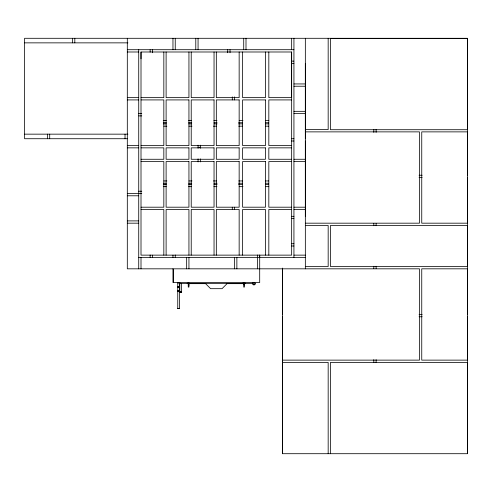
<?xml version="1.0" encoding="UTF-8"?>
<svg xmlns="http://www.w3.org/2000/svg" width="492" height="492" viewBox="0 0 492 492"><rect width="100%" height="100%" fill="white"/><g stroke="black" fill="none" stroke-linecap="round" stroke-linejoin="round"><path stroke-width="0.74" d="M141.007 58.837L141.007 51.992L291.651 51.992L291.651 255.133L141.007 255.133L141.007 51.992M259.696 257.414L259.696 255.133L259.696 282.519L172.963 282.519L172.963 268.823M330.452 453.704L330.452 362.407L467.4 362.407L467.4 453.704L282.519 453.704L282.519 316.756M282.519 314.474L282.519 268.57M291.651 51.992L291.651 97.637L268.823 97.637L268.823 51.992M305.341 216.326L305.341 141.007M305.341 138.726L305.341 63.4M467.4 453.704L467.4 316.756M467.4 314.474L467.4 177.526M467.4 175.244L467.4 38.296L24.6 38.296L24.6 138.726L127.311 138.726M24.6 42.859L127.938 42.859M127.311 49.704L293.933 49.704M127.311 51.992L138.726 51.992M291.51 61.119L293.816 61.119M291.651 63.4L293.933 63.4M293.933 83.941L305.341 83.941M293.933 86.229L305.341 86.229M127.311 97.637L138.726 97.637M141.007 97.637L163.83 97.637L163.83 51.992M127.311 99.919L138.726 99.919M141.007 99.919L163.83 99.919L163.83 145.57L141.007 145.57M291.651 99.919L268.823 99.919L268.823 145.57L291.651 145.57M293.933 111.333L305.341 111.333M138.726 113.615L141.77 113.615M293.933 113.615L305.341 113.615M138.726 115.897L141.77 115.897M163.258 120.466L166.327 120.466M188.571 120.466L191.64 120.466M213.891 120.466L216.96 120.466M239.155 120.466L242.956 120.466M265.778 120.466L268.823 120.466M163.295 122.748L166.37 122.748M188.657 122.748L191.732 122.748M214.02 122.748L217.095 122.748M238.614 122.748L242.458 122.748M265.52 122.748L268.589 122.748M163.295 123.886L166.37 123.886M188.657 123.886L191.732 123.886M214.02 123.886L217.095 123.886M238.614 123.886L242.458 123.886M265.52 123.886L268.589 123.886M163.83 126.167L166.874 126.167M188.94 126.167L191.978 126.167M213.393 126.167L216.462 126.167M238.712 126.167L242.55 126.167M265.563 126.167L268.632 126.167M305.341 129.593L328.17 129.593L328.17 38.296M305.471 131.874L419.467 131.874L419.467 223.177L305.471 223.177M24.6 134.156L127.938 134.156M291.651 138.726L293.933 138.726M291.651 141.007L293.933 141.007M127.311 145.57L138.726 145.57M198.282 147.28L200.582 147.28M127.311 147.852L138.726 147.852M141.007 147.852L163.83 147.852L163.83 159.267L141.007 159.267M291.651 147.852L268.823 147.852L268.823 159.267L291.651 159.267M293.933 159.267L305.341 159.267M141.007 161.548L163.83 161.548L163.83 207.2L141.007 207.2M291.651 161.548L268.823 161.548L268.823 207.2L291.651 207.2M293.933 161.548L305.341 161.548M419.067 175.244L422.136 175.244M419.067 177.526L422.136 177.526M163.83 180.951L166.874 180.951M188.94 180.951L191.978 180.951M213.393 180.951L216.462 180.951M238.712 180.951L242.55 180.951M265.563 180.951L268.632 180.951M163.295 183.233L166.37 183.233M188.657 183.233L191.732 183.233M214.02 183.233L217.095 183.233M238.614 183.233L242.458 183.233M265.52 183.233L268.589 183.233M163.295 184.371L166.37 184.371M188.657 184.371L191.732 184.371M214.02 184.371L217.095 184.371M238.614 184.371L242.458 184.371M265.52 184.371L268.589 184.371M163.258 186.659L166.327 186.659M188.571 186.659L191.64 186.659M213.891 186.659L216.96 186.659M239.155 186.659L242.956 186.659M265.778 186.659L268.823 186.659M138.726 191.222L141.77 191.222M127.311 193.504L141.77 193.504M127.311 195.785L138.726 195.785M293.933 207.2L305.341 207.2M141.007 209.481L163.83 209.481L163.83 255.133M291.651 209.481L268.823 209.481L268.823 255.133M293.933 209.481L305.341 209.481M291.651 216.326L293.933 216.326M291.651 218.608L293.933 218.608M127.311 220.896L138.726 220.896M127.311 223.177L138.726 223.177M305.341 225.459L328.17 225.459L328.17 266.541L305.341 266.541M291.651 243.718L293.933 243.718M291.651 246L293.933 246M293.933 255.133L305.341 255.133M138.726 257.414L305.341 257.414M177.753 282.556L179.58 282.537L179.58 308.564L177.753 308.564L177.753 282.537M177.753 282.654L179.58 282.697M177.753 282.746L179.58 282.802M177.753 282.857L179.58 282.918M187.114 283.201L189.395 283.201L189.395 283.663L205.601 283.663L210.619 288.681L222.033 288.681L227.058 283.663L243.263 283.663L243.263 283.201M242.507 283.201L245.545 283.201M179.808 283.435L252.845 283.435L252.845 282.519M188.252 283.89L188.94 283.89M243.718 283.89L244.401 283.89M188.252 284.8L188.94 284.8M243.718 284.8L244.401 284.8M188.252 285.262L188.94 285.262M177.753 286.688L179.58 286.688M177.753 286.744L179.58 286.805M177.753 286.854L179.58 286.904M177.753 287.02L179.58 286.99M177.753 287.119L179.58 287.07M177.753 287.174L179.58 287.236M177.753 287.303L179.58 287.303M177.753 287.408L179.58 287.365M177.753 287.506L179.58 287.451M177.753 290.833L179.58 290.889M177.753 291.012L179.58 290.95M177.753 291.067L179.58 291.116M177.753 291.172L179.58 291.215M177.753 291.252L179.58 291.252M179.808 291.934L181.634 291.934L179.808 292.051M179.808 292.107L181.634 292.156M179.808 292.199L181.634 292.242M181.634 292.297L179.808 292.316L179.808 282.519M177.753 308.404L179.58 308.447M177.753 308.546L179.58 308.546M419.067 314.474L422.136 314.474M419.067 316.756L422.136 316.756M282.519 360.126L419.467 360.126L419.467 268.823L127.311 268.823L127.311 38.296M282.519 362.407L328.17 362.407L328.17 453.704M376.103 129.341L376.103 132.397M376.103 223.429L376.103 225.723M376.103 266.277L376.103 268.57M376.103 359.603L376.103 362.659M373.822 129.341L373.822 132.397M373.822 223.429L373.822 225.723M373.822 266.277L373.822 268.57M373.822 359.603L373.822 362.659M305.341 38.296L305.341 268.823M293.933 38.296L293.933 257.414M291.651 38.296L291.651 49.704M282.519 268.066L282.519 453.704M265.446 51.992L265.446 97.637L242.624 97.637L242.624 51.992M265.446 255.133L265.446 209.481L242.624 209.481L242.624 255.133M257.414 254.991L257.414 268.823M246 38.296L246 49.704M244.401 283.201L244.401 287.082L243.718 287.082L243.718 283.201M243.718 38.296L243.718 49.704M239.155 51.992L239.155 97.637L216.326 97.637L216.326 51.992M239.155 255.133L239.155 209.481L216.326 209.481L216.326 255.133M236.867 257.414L236.867 268.823M234.586 96.881L234.586 99.919M234.586 207.2L234.586 209.481M234.586 257.414L234.586 268.823M232.304 96.881L232.304 99.919M232.304 207.2L232.304 209.481M230.022 49.704L230.022 52.749M227.741 49.704L227.741 52.749M214.045 51.992L214.045 97.637L191.222 97.637L191.222 51.992M214.045 255.133L214.045 209.481L191.222 209.481L191.222 255.133M200.349 145.189L200.349 148.233M200.349 158.885L200.349 161.93M198.067 38.296L198.067 49.704M198.067 145.189L198.067 148.233M198.067 158.885L198.067 161.93M195.785 38.296L195.785 49.704M188.94 51.992L188.94 97.637L166.112 97.637L166.112 51.992M188.94 255.133L188.94 209.481L166.112 209.481L166.112 255.133M188.94 257.414L188.94 268.823M188.94 283.201L188.94 287.082L188.252 287.082L188.252 283.201M186.659 257.414L186.659 268.823M181.634 283.435L181.634 292.316M175.244 38.296L175.244 49.704M175.244 254.991L175.244 257.482M173.418 269.284L173.418 282.064M172.963 38.296L172.963 49.704M172.963 255.133L172.963 257.414M152.422 49.704L152.422 52.749M152.422 255.133L152.422 257.414M150.134 49.821L150.134 52.127M150.134 254.991L150.134 257.298M141.007 257.414L141.007 268.823M138.726 49.704L138.726 268.823M125.029 134.156L125.029 138.726M74.815 38.296L74.815 42.859M72.533 38.296L72.533 42.859M49.704 134.156L49.704 138.726M47.423 134.113L47.423 138.726M253.989 282.519A1.144 1.144 0 0 1 255.022 284.142A1.144 1.144 0 0 1 253.116 284.394A1.144 1.144 0 0 1 253.694 282.556M467.4 38.419L330.452 38.419L330.452 129.716L467.4 129.716L467.4 38.419M188.94 99.919L166.112 99.919L166.112 145.57L188.94 145.57L188.94 99.919M214.045 99.919L191.222 99.919L191.222 145.57L214.045 145.57L214.045 99.919M239.155 99.919L216.326 99.919L216.326 145.57L239.155 145.57L239.155 99.919M265.446 99.919L242.624 99.919L242.624 145.57L265.446 145.57L265.446 99.919M467.4 131.874L421.749 131.874L421.749 223.177L467.4 223.177L467.4 131.874M188.94 147.852L166.112 147.852L166.112 159.267L188.94 159.267L188.94 147.852M214.045 147.852L191.222 147.852L191.222 159.267L214.045 159.267L214.045 147.852M239.155 147.852L216.326 147.852L216.326 159.267L239.155 159.267L239.155 147.852M265.446 147.852L242.624 147.852L242.624 159.267L265.446 159.267L265.446 147.852M188.94 161.548L166.112 161.548L166.112 207.2L188.94 207.2L188.94 161.548M214.045 161.548L191.222 161.548L191.222 207.2L214.045 207.2L214.045 161.548M239.155 161.548L216.326 161.548L216.326 207.2L239.155 207.2L239.155 161.548M265.446 161.548L242.624 161.548L242.624 207.2L265.446 207.2L265.446 161.548M467.4 225.459L330.452 225.459L330.452 266.541L467.4 266.541L467.4 225.459M467.4 268.823L421.749 268.823L421.749 360.126L467.4 360.126L467.4 268.823M179.58 290.717L177.753 290.717L179.58 290.772M253.38 284.714A1.144 1.144 0 0 0 255.09 283.73A1.144 1.144 0 0 0 253.38 282.74A1.144 1.144 0 0 0 253.38 284.714"/></g></svg>
